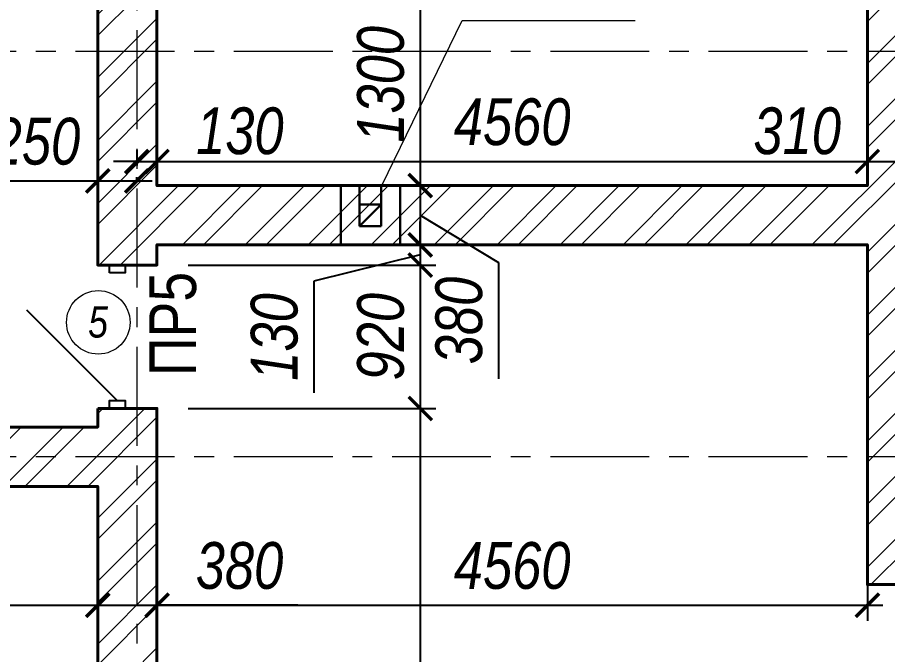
# Model space of a CAD drawing. Header units: millimetres. Extents: x 1582001 to 3303937, y 226471 to 491235.
# Drawn here: x 1807680 to 1813266, y 390638 to 394728 of the extents above; entities that cross this region are included whole.
import ezdxf
from ezdxf.enums import TextEntityAlignment as Align

# ---------------------------------------------------------------- set-up
doc = ezdxf.new("R2010")
doc.units = ezdxf.units.MM
doc.linetypes.add('CENTER', pattern=[50.8, 31.75, -6.35, 6.35, -6.35])
doc.layers.get('Defpoints').update_dxf_attribs({"color": 255, "lineweight": 30})
for name, color, linetype, lineweight in [('Двери', 173, 'Continuous', 25), ('Кирпич', 253, 'Continuous', 9), ('Маркировка', 253, 'Continuous', 18), ('Надписи', 7, 'Continuous', 15), ('Оси', 251, 'CENTER', 9), ('Перегородки', 202, 'Continuous', 30), ('ПЕРЕМЫЧКИ', 36, 'Continuous', 25), ('Размеры', 7, 'Continuous', 18), ('Стены несущие', 7, 'Continuous', 40)]:
    doc.layers.add(name, color=color, linetype=linetype, lineweight=lineweight)
doc.styles.add('style', font='ARIALNI.TTF', dxfattribs={"width": 0.98, "height": 300})
doc.styles.add('STYLE1', font='ARIALNI.TTF', dxfattribs={"height": 300})
doc.styles.add('стиль1', font='ARIALNI.TTF', dxfattribs={"width": 0.98, "height": 300})
doc.dimstyles.new('М100', dxfattribs={"dimtxt": 600, "dimasz": 150, "dimexe": 100, "dimexo": 200, "dimgap": 100, "dimtad": 1, "dimdec": 0, "dimtxsty": 'style', "dimblk": 'ARCHTICK', "dimcen": 150, "dimdle": 100, "dimclrt": 256, "dimadec": 0, "dimazin": 0, "dimtfac": 1, "dimtdec": 0, "dimtmove": 1, "dimatfit": 3, "dimldrblk": 'NONE', "dimfxl": 0, "dimarcsym": 0})

# ---------------------------------------------------------------- blocks, each defined once
blk = doc.blocks.new('*U15')
blk.add_line((0, 50), (-579.8, 629.8))
for points in [[(-50, 870), (-50, 920), (50, 920), (50, 870)], [(-50, 0), (-50, 50), (50, 50), (50, 0)]]:
    blk.add_lwpolyline(points, close=True)
blk = doc.blocks.new('_ArchTick')
at = {"color": 0, "linetype": 'ByBlock', "const_width": 0.15}
blk.add_lwpolyline([(-0.5, -0.5), (0.5, 0.5)], dxfattribs=at)
blk = doc.blocks.new('*D259')
at = {"layer": 'Defpoints', "color": 0, "lineweight": -3, "transparency": 16777216}
for p in [(1805195.7, 393678.1), (1808195.7, 393678.1), (1808195.7, 393678.1)]:
    blk.add_point(p, dxfattribs=at)
at = {"layer": 'Размеры', "color": 0, "lineweight": -2, "transparency": 16777216}
for p, q in [((1805195.7, 393878.1), (1805195.7, 393778.1)), ((1808195.7, 393878.1), (1808195.7, 393778.1)), ((1805095.7, 393678.1), (1808295.7, 393678.1))]:
    blk.add_line(p, q, dxfattribs=at)
at = {"layer": 'Размеры', "color": 0, "lineweight": -2, "transparency": 16777216, "xscale": 150, "yscale": 150, "zscale": 150, "rotation": 180}
blk.add_blockref('_ArchTick', (1805195.7, 393678.1), dxfattribs=at)
at = {"layer": 'Размеры', "color": 0, "lineweight": -2, "transparency": 16777216, "xscale": 150, "yscale": 150, "zscale": 150}
blk.add_blockref('_ArchTick', (1808195.7, 393678.1), dxfattribs=at)
at = {"layer": 'Размеры', "transparency": 16777216, "insert": (1806695.7, 393931.3), "char_height": 300, "attachment_point": 5, "style": 'style'}
blk.add_mtext('3000', dxfattribs=at)
blk = doc.blocks.new('_None')
blk = doc.blocks.new('*D374')
at = {"layer": 'Defpoints', "color": 0, "lineweight": -3, "transparency": 16777216}
for p in [(1808195.7, 393879.7), (1808445.7, 393678.1), (1808445.7, 393678.1)]:
    blk.add_point(p, dxfattribs=at)
at = {"layer": 'Размеры', "color": 0, "lineweight": -2, "transparency": 16777216}
for p, q in [((1808445.7, 393878.1), (1808445.7, 393778.1)), ((1808095.7, 393678.1), (1808545.7, 393678.1)), ((1808195.7, 393679.7), (1808195.7, 393578.1))]:
    blk.add_line(p, q, dxfattribs=at)
at = {"layer": 'Размеры', "color": 0, "lineweight": -2, "transparency": 16777216, "xscale": 150, "yscale": 150, "zscale": 150, "rotation": 180}
blk.add_blockref('_ArchTick', (1808195.7, 393678.1), dxfattribs=at)
at = {"layer": 'Размеры', "color": 0, "lineweight": -2, "transparency": 16777216, "xscale": 150, "yscale": 150, "zscale": 150}
blk.add_blockref('_ArchTick', (1808445.7, 393678.1), dxfattribs=at)
at = {"layer": 'Размеры', "transparency": 16777216, "insert": (1807802.2, 393931.3), "char_height": 300, "attachment_point": 5, "style": 'style'}
blk.add_mtext('250', dxfattribs=at)
blk = doc.blocks.new('*D375')
at = {"layer": 'Defpoints', "color": 0, "lineweight": -3, "transparency": 16777216}
for p in [(1808445.7, 393879.7), (1808575.7, 393879.7), (1808575.7, 393803.1)]:
    blk.add_point(p, dxfattribs=at)
at = {"layer": 'Размеры', "color": 0, "lineweight": -2, "transparency": 16777216}
for p, q in [((1808445.7, 393803.1), (1808295.7, 393803.1)), ((1808445.7, 393803.1), (1808575.7, 393803.1)), ((1808575.7, 393803.1), (1808725.7, 393803.1)), ((1808445.7, 393679.7), (1808445.7, 393703.1)), ((1808575.7, 393679.7), (1808575.7, 393703.1))]:
    blk.add_line(p, q, dxfattribs=at)
at = {"layer": 'Размеры', "color": 0, "lineweight": -2, "transparency": 16777216, "xscale": 150, "yscale": 150, "zscale": 150}
blk.add_blockref('_ArchTick', (1808445.7, 393803.1), dxfattribs=at)
at = {"layer": 'Размеры', "color": 0, "lineweight": -2, "transparency": 16777216, "xscale": 150, "yscale": 150, "zscale": 150, "rotation": 180}
blk.add_blockref('_ArchTick', (1808575.7, 393803.1), dxfattribs=at)
at = {"layer": 'Размеры', "transparency": 16777216, "insert": (1809107.6, 393998), "char_height": 300, "attachment_point": 5, "style": 'style'}
blk.add_mtext('130', dxfattribs=at)
blk = doc.blocks.new('*D376')
at = {"layer": 'Defpoints', "color": 0, "lineweight": -3, "transparency": 16777216}
for p in [(1808575.7, 393879.7), (1813135.7, 393879.7), (1813135.7, 393803.1)]:
    blk.add_point(p, dxfattribs=at)
at = {"layer": 'Размеры', "color": 0, "lineweight": -2, "transparency": 16777216}
for p, q in [((1808475.7, 393803.1), (1813235.7, 393803.1)), ((1808575.7, 393679.7), (1808575.7, 393703.1)), ((1813135.7, 393679.7), (1813135.7, 393703.1))]:
    blk.add_line(p, q, dxfattribs=at)
at = {"layer": 'Размеры', "color": 0, "lineweight": -2, "transparency": 16777216, "xscale": 150, "yscale": 150, "zscale": 150, "rotation": 180}
blk.add_blockref('_ArchTick', (1808575.7, 393803.1), dxfattribs=at)
at = {"layer": 'Размеры', "color": 0, "lineweight": -2, "transparency": 16777216, "xscale": 150, "yscale": 150, "zscale": 150}
blk.add_blockref('_ArchTick', (1813135.7, 393803.1), dxfattribs=at)
at = {"layer": 'Размеры', "transparency": 16777216, "insert": (1810855.7, 394056.2), "char_height": 300, "attachment_point": 5, "style": 'style'}
blk.add_mtext('4560', dxfattribs=at)
blk = doc.blocks.new('*D377')
at = {"layer": 'Defpoints', "color": 0, "lineweight": -3, "transparency": 16777216}
for p in [(1813135.7, 393879.7), (1813445.7, 393879.7), (1813445.7, 393803.1)]:
    blk.add_point(p, dxfattribs=at)
at = {"layer": 'Размеры', "color": 0, "lineweight": -2, "transparency": 16777216}
for p, q in [((1813035.7, 393803.1), (1813545.7, 393803.1)), ((1813135.7, 393679.7), (1813135.7, 393703.1)), ((1813445.7, 393679.7), (1813445.7, 393703.1))]:
    blk.add_line(p, q, dxfattribs=at)
at = {"layer": 'Размеры', "color": 0, "lineweight": -2, "transparency": 16777216, "xscale": 150, "yscale": 150, "zscale": 150, "rotation": 180}
blk.add_blockref('_ArchTick', (1813135.7, 393803.1), dxfattribs=at)
at = {"layer": 'Размеры', "color": 0, "lineweight": -2, "transparency": 16777216, "xscale": 150, "yscale": 150, "zscale": 150}
blk.add_blockref('_ArchTick', (1813445.7, 393803.1), dxfattribs=at)
at = {"layer": 'Размеры', "transparency": 16777216, "insert": (1812685.5, 393998), "char_height": 300, "attachment_point": 5, "style": 'style'}
blk.add_mtext('310', dxfattribs=at)
blk = doc.blocks.new('*D267')
at = {"layer": 'Defpoints', "color": 0, "lineweight": -3, "transparency": 16777216}
for p in [(1805085.7, 391718.1), (1808195.7, 391718.1), (1808195.7, 390955)]:
    blk.add_point(p, dxfattribs=at)
at = {"layer": 'Размеры', "color": 0, "lineweight": -2, "transparency": 16777216}
for p, q in [((1805085.7, 391518.1), (1805085.7, 390855)), ((1808195.7, 391518.1), (1808195.7, 390855)), ((1804985.7, 390955), (1808295.7, 390955))]:
    blk.add_line(p, q, dxfattribs=at)
at = {"layer": 'Размеры', "color": 0, "lineweight": -2, "transparency": 16777216, "xscale": 150, "yscale": 150, "zscale": 150, "rotation": 180}
blk.add_blockref('_ArchTick', (1805085.7, 390955), dxfattribs=at)
at = {"layer": 'Размеры', "color": 0, "lineweight": -2, "transparency": 16777216, "xscale": 150, "yscale": 150, "zscale": 150}
blk.add_blockref('_ArchTick', (1808195.7, 390955), dxfattribs=at)
at = {"layer": 'Размеры', "transparency": 16777216, "insert": (1806640.7, 391208.1), "char_height": 300, "attachment_point": 5, "style": 'style'}
blk.add_mtext('3110', dxfattribs=at)
blk = doc.blocks.new('*D268')
at = {"layer": 'Defpoints', "color": 0, "lineweight": -3, "transparency": 16777216}
for p in [(1808575.7, 391908.1), (1808195.7, 391718.1), (1808575.7, 390955)]:
    blk.add_point(p, dxfattribs=at)
at = {"layer": 'Размеры', "color": 0, "lineweight": -2, "transparency": 16777216}
for p, q in [((1808575.7, 391708.1), (1808575.7, 390855)), ((1808195.7, 391518.1), (1808195.7, 390855)), ((1808095.7, 390955), (1808675.7, 390955)), ((1809478.8, 390955), (1808575.7, 390955))]:
    blk.add_line(p, q, dxfattribs=at)
at = {"layer": 'Размеры', "color": 0, "lineweight": -2, "transparency": 16777216, "xscale": 150, "yscale": 150, "zscale": 150, "rotation": 180}
blk.add_blockref('_ArchTick', (1808195.7, 390955), dxfattribs=at)
at = {"layer": 'Размеры', "color": 0, "lineweight": -2, "transparency": 16777216, "xscale": 150, "yscale": 150, "zscale": 150}
blk.add_blockref('_ArchTick', (1808575.7, 390955), dxfattribs=at)
at = {"layer": 'Размеры', "transparency": 16777216, "insert": (1809105.5, 391208.1), "char_height": 300, "attachment_point": 5, "style": 'style'}
blk.add_mtext('380', dxfattribs=at)
blk = doc.blocks.new('*D269')
at = {"layer": 'Defpoints', "color": 0, "lineweight": -3, "transparency": 16777216}
for p in [(1808575.7, 391908.1), (1813135.7, 391908.1), (1813135.7, 390955)]:
    blk.add_point(p, dxfattribs=at)
at = {"layer": 'Размеры', "color": 0, "lineweight": -2, "transparency": 16777216}
for p, q in [((1808575.7, 391708.1), (1808575.7, 390855)), ((1813135.7, 391708.1), (1813135.7, 390855)), ((1808475.7, 390955), (1813235.7, 390955))]:
    blk.add_line(p, q, dxfattribs=at)
at = {"layer": 'Размеры', "color": 0, "lineweight": -2, "transparency": 16777216, "xscale": 150, "yscale": 150, "zscale": 150, "rotation": 180}
blk.add_blockref('_ArchTick', (1808575.7, 390955), dxfattribs=at)
at = {"layer": 'Размеры', "color": 0, "lineweight": -2, "transparency": 16777216, "xscale": 150, "yscale": 150, "zscale": 150}
blk.add_blockref('_ArchTick', (1813135.7, 390955), dxfattribs=at)
at = {"layer": 'Размеры', "transparency": 16777216, "insert": (1810855.7, 391208.1), "char_height": 300, "attachment_point": 5, "style": 'style'}
blk.add_mtext('4560', dxfattribs=at)
blk = doc.blocks.new('*D310')
at = {"layer": 'Defpoints', "color": 0, "lineweight": -3, "transparency": 16777216}
for p in [(1808575.7, 394948.1), (1808575.7, 393648.1), (1810265.7, 393648.1)]:
    blk.add_point(p, dxfattribs=at)
at = {"layer": 'Размеры', "color": 0, "lineweight": -2, "transparency": 16777216}
for p, q in [((1810265.7, 395048.1), (1810265.7, 393548.1)), ((1808775.7, 394948.1), (1810365.7, 394948.1)), ((1808775.7, 393648.1), (1810365.7, 393648.1))]:
    blk.add_line(p, q, dxfattribs=at)
at = {"layer": 'Размеры', "color": 0, "lineweight": -2, "transparency": 16777216, "xscale": 150, "yscale": 150, "zscale": 150}
for p, rotation in [((1810265.7, 394948.1), 90), ((1810265.7, 393648.1), 270)]:
    blk.add_blockref('_ArchTick', p, dxfattribs=dict(at, rotation=rotation))
at = {"layer": 'Размеры', "transparency": 16777216, "insert": (1810012.5, 394298.1), "char_height": 300, "attachment_point": 5, "rotation": 90, "style": 'style'}
blk.add_mtext('1300', dxfattribs=at)
blk = doc.blocks.new('*D311')
at = {"layer": 'Defpoints', "color": 0, "lineweight": -3, "transparency": 16777216}
for p in [(1808575.7, 393648.1), (1808575.7, 393268.1), (1810265.7, 393268.1)]:
    blk.add_point(p, dxfattribs=at)
at = {"layer": 'Размеры', "color": 0, "lineweight": -2, "transparency": 16777216}
for p, q in [((1810265.7, 393748.1), (1810265.7, 393168.1)), ((1808775.7, 393648.1), (1810365.7, 393648.1)), ((1810265.7, 393458.1), (1810768.2, 393155.8)), ((1808775.7, 393268.1), (1810365.7, 393268.1)), ((1810768.2, 393155.8), (1810768.2, 392409.1))]:
    blk.add_line(p, q, dxfattribs=at)
at = {"layer": 'Размеры', "color": 0, "lineweight": -2, "transparency": 16777216, "xscale": 150, "yscale": 150, "zscale": 150}
for p, rotation in [((1810265.7, 393648.1), 90), ((1810265.7, 393268.1), 270)]:
    blk.add_blockref('_ArchTick', p, dxfattribs=dict(at, rotation=rotation))
at = {"layer": 'Размеры', "transparency": 16777216, "insert": (1810515, 392782.4), "char_height": 300, "attachment_point": 5, "rotation": 90, "style": 'style'}
blk.add_mtext('380', dxfattribs=at)
blk = doc.blocks.new('*D312')
at = {"layer": 'Defpoints', "color": 0, "lineweight": -3, "transparency": 16777216}
for p in [(1808575.7, 393268.1), (1808575.7, 393138.1), (1810265.7, 393138.1)]:
    blk.add_point(p, dxfattribs=at)
at = {"layer": 'Размеры', "color": 0, "lineweight": -2, "transparency": 16777216}
for p, q in [((1810265.7, 393268.1), (1810265.7, 393418.1)), ((1808775.7, 393268.1), (1810365.7, 393268.1)), ((1810265.7, 393268.1), (1810265.7, 393138.1)), ((1810265.7, 393268.1), (1810265.7, 393138.1)), ((1810265.7, 393203.1), (1809583.1, 393034)), ((1808775.7, 393138.1), (1810365.7, 393138.1)), ((1810265.7, 393138.1), (1810265.7, 392988.1)), ((1809583.1, 393034), (1809583.1, 392318.8))]:
    blk.add_line(p, q, dxfattribs=at)
at = {"layer": 'Размеры', "color": 0, "lineweight": -2, "transparency": 16777216, "xscale": 150, "yscale": 150, "zscale": 150}
for p, rotation in [((1810265.7, 393268.1), 270), ((1810265.7, 393138.1), 90)]:
    blk.add_blockref('_ArchTick', p, dxfattribs=dict(at, rotation=rotation))
at = {"layer": 'Размеры', "transparency": 16777216, "insert": (1809329.9, 392676.4), "char_height": 300, "attachment_point": 5, "rotation": 90, "style": 'style'}
blk.add_mtext('130', dxfattribs=at)
blk = doc.blocks.new('*D313')
at = {"layer": 'Defpoints', "color": 0, "lineweight": -3, "transparency": 16777216}
for p in [(1808575.7, 393138.1), (1808575.7, 392218.1), (1810265.7, 392218.1)]:
    blk.add_point(p, dxfattribs=at)
at = {"layer": 'Размеры', "color": 0, "lineweight": -2, "transparency": 16777216}
for p, q in [((1810265.7, 393238.1), (1810265.7, 392118.1)), ((1808775.7, 393138.1), (1810365.7, 393138.1)), ((1808775.7, 392218.1), (1810365.7, 392218.1))]:
    blk.add_line(p, q, dxfattribs=at)
at = {"layer": 'Размеры', "color": 0, "lineweight": -2, "transparency": 16777216, "xscale": 150, "yscale": 150, "zscale": 150}
for p, rotation in [((1810265.7, 393138.1), 90), ((1810265.7, 392218.1), 270)]:
    blk.add_blockref('_ArchTick', p, dxfattribs=dict(at, rotation=rotation))
at = {"layer": 'Размеры', "transparency": 16777216, "insert": (1810012.5, 392678.1), "char_height": 300, "attachment_point": 5, "rotation": 90, "style": 'style'}
blk.add_mtext('920', dxfattribs=at)
blk = doc.blocks.new('*D314')
at = {"layer": 'Defpoints', "color": 0, "lineweight": -3, "transparency": 16777216}
for p in [(1808575.7, 392218.1), (1808575.7, 387578.1), (1810265.7, 387578.1)]:
    blk.add_point(p, dxfattribs=at)
at = {"layer": 'Размеры', "color": 0, "lineweight": -2, "transparency": 16777216}
for p, q in [((1810265.7, 392318.1), (1810265.7, 387478.1)), ((1808775.7, 392218.1), (1810365.7, 392218.1)), ((1808775.7, 387578.1), (1810365.7, 387578.1))]:
    blk.add_line(p, q, dxfattribs=at)
at = {"layer": 'Размеры', "color": 0, "lineweight": -2, "transparency": 16777216, "xscale": 150, "yscale": 150, "zscale": 150}
for p, rotation in [((1810265.7, 392218.1), 90), ((1810265.7, 387578.1), 270)]:
    blk.add_blockref('_ArchTick', p, dxfattribs=dict(at, rotation=rotation))
at = {"layer": 'Размеры', "transparency": 16777216, "insert": (1810012.5, 389898.1), "char_height": 300, "attachment_point": 5, "rotation": 90, "style": 'style'}
blk.add_mtext('4640', dxfattribs=at)

msp = doc.modelspace()

# ---------------------------------------------------------------- hatches: boundary and pattern name
at = {"layer": 'Кирпич'}
h = msp.add_hatch(dxfattribs=at)
h.set_pattern_fill('ANSI32', color=256, scale=30, style=0)
h.set_pattern_definition([(45, (344110.15, 96926.34), (-202.055763, 202.055763), []), (45, (344244.86, 96926.34), (-202.055763, 202.055763), [])])
h.paths.add_polyline_path([(1800655.7, 394708.1), (1800655.7, 394773.1), (1801165.7, 394773.1), (1801165.7, 394198.1), (1798695.7, 394198.1), (1798695.7, 392098.1), (1801825.7, 392098.1), (1801825.7, 391718.1), (1798695.7, 391718.1), (1798695.7, 388328.1), (1799615.7, 388328.1), (1799615.7, 387818.1), (1798185.7, 387818.1), (1798185.7, 394708.1)])
h.paths.add_polyline_path([(1801165.7, 393158.1), (1801045.7, 393158.1), (1801045.7, 394198.1), (1801165.7, 394198.1), (1801165.7, 393398.1), (1805075.7, 393398.1), (1805075.7, 394578.1), (1805195.7, 394578.1), (1805195.7, 393278.1), (1801165.7, 393278.1)])
h.paths.add_polyline_path([(1802745.7, 392098.1), (1804165.7, 392098.1), (1804165.7, 391718.1), (1802745.7, 391718.1)])
h.paths.add_polyline_path([(1803395.7, 391718.1), (1803515.7, 391718.1), (1803515.7, 388328.1), (1803395.7, 388328.1)])
h.paths.add_polyline_path([(1802875.7, 388328.1), (1804295.7, 388328.1), (1804295.7, 387818.1), (1802875.7, 387818.1)])
h.paths.add_polyline_path([(1808195.7, 392218.1), (1808575.7, 392218.1), (1808575.7, 387578.1), (1808065.7, 387578.1), (1808065.7, 387818.1), (1807555.7, 387818.1), (1807555.7, 388328.1), (1808195.7, 388328.1), (1808195.7, 391718.1), (1805085.7, 391718.1), (1805085.7, 392098.1), (1808195.7, 392098.1)])
h.paths.add_polyline_path([(1808575.7, 386528.1), (1808065.7, 386528.1), (1808065.7, 386018.1), (1808575.7, 386018.1)])
h.paths.add_polyline_path([(1808195.7, 394948.1), (1808575.7, 394948.1), (1808575.7, 393648.1), (1813135.7, 393648.1), (1813135.7, 394818.1), (1813645.7, 394818.1), (1813645.7, 391088.1), (1813135.7, 391088.1), (1813135.7, 393268.4), (1808575.7, 393268.4), (1808575.7, 393138.1), (1808195.7, 393138.1)])
h.paths.add_polyline_path([(1813135.7, 388738.1), (1813645.7, 388738.1), (1813645.7, 386018.1), (1813135.7, 386018.1)])
h.paths.add_polyline_path([(1808195.7, 397158.1), (1808575.7, 397158.1), (1808575.7, 395868.1), (1808195.7, 395868.1)])
h.paths.add_polyline_path([(1809755.7, 398208.1), (1809755.7, 397158.1), (1808575.7, 397158.1), (1808575.7, 397038.1), (1810655.7, 397038.1), (1810655.7, 397158.1), (1809875.7, 397158.1), (1809875.7, 398208.1)])
h.paths.add_polyline_path([(1813135.7, 399638.1), (1813645.7, 399638.1), (1813645.7, 397038.1), (1813135.7, 397038.1), (1813135.7, 398208.1), (1809625.7, 398208.1), (1809625.7, 398588.1), (1813135.7, 398588.1)])
h.paths.add_polyline_path([(1812225.7, 397158.1), (1813135.7, 397158.1), (1813135.7, 397038.1), (1812225.7, 397038.1)], flags=17)
h.paths.add_polyline_path([(1803125.7, 396008.1), (1803515.7, 396008.1), (1803515.7, 398208.1), (1803635.7, 398208.1), (1803635.7, 396008.1), (1804025.7, 396008.1), (1804025.7, 395888.1), (1803125.7, 395888.1)], flags=17)
h.paths.add_polyline_path([(1806115.7, 398208.1), (1806235.7, 398208.1), (1806235.7, 395888.1), (1805195.7, 395888.1), (1805195.7, 395498.1), (1805075.7, 395498.1), (1805075.7, 395888.1), (1804945.7, 395888.1), (1804945.7, 396008.1), (1806115.7, 396008.1)])
h.paths.add_polyline_path([(1800655.7, 399878.1), (1801165.7, 399878.1), (1801165.7, 398588.1), (1806115.7, 398588.1), (1806115.7, 398848.1), (1806365.7, 398848.1), (1806365.7, 398588.1), (1806755.7, 398588.1), (1806755.7, 398208.1), (1801165.7, 398208.1), (1801165.7, 395823.1), (1800655.7, 395823.1)])
h.paths.add_polyline_path([(1801165.7, 400928.1), (1800655.7, 400928.1), (1800655.7, 401698.1), (1801685.7, 401698.1), (1801685.7, 401188.1), (1801165.7, 401188.1)])
h.paths.add_polyline_path([(1803390.7, 401188.1), (1803640.7, 401188.1), (1803640.7, 398588.1), (1803390.7, 398588.1)])
h.paths.add_polyline_path([(1804300.7, 401188.1), (1802735.7, 401188.1), (1802735.7, 401698.1), (1804300.7, 401698.1)])
h.paths.add_polyline_path([(1808705.7, 398588.1), (1808705.7, 398208.1), (1807805.7, 398208.1), (1807805.7, 398588.1), (1808195.7, 398588.1), (1808195.7, 399898.1), (1807805.7, 399898.1), (1807805.7, 400408.1), (1808065.7, 400408.1), (1808065.7, 404698.1), (1808575.7, 404698.1), (1808575.7, 398588.1)])
h.paths.add_polyline_path([(1805350.7, 401698.1), (1806625.7, 401698.1), (1806625.7, 400408.1), (1806755.7, 400408.1), (1806755.7, 399898.1), (1806365.7, 399898.1), (1806365.7, 399768.1), (1806115.7, 399768.1), (1806115.7, 401188.1), (1805350.7, 401188.1)])
h.paths.add_polyline_path([(1813645.7, 404698.1), (1813135.7, 404698.1), (1813135.7, 401988.1), (1813645.7, 401988.1)])
h.paths.add_polyline_path([(1802205.7, 396008.1), (1801165.7, 396008.1), (1801165.7, 395888.1), (1802205.7, 395888.1)], flags=17)
h.paths.add_polyline_path([(1801045.7, 392238.1), (1801165.7, 392238.1), (1801165.7, 392098.1), (1801045.7, 392098.1)], flags=17)

# ---------------------------------------------------------------- linework, layer by layer
at = {"layer": 'Маркировка', "color": 5}
msp.add_circle((1808198.7, 392770.5), 203.9, dxfattribs=at)
at = {"layer": 'Надписи'}
msp.add_lwpolyline([(1810018.3, 393648.5), (1810533.8, 394707.2), (1811645.9, 394707.2)], dxfattribs=at)
at = {"layer": 'Оси', "ltscale": 20}
for p, q in [((1808445.7, 407853.6), (1808445.7, 382872.6)), ((1816815.7, 394508.1), (1795015.7, 394508.1)), ((1816815.7, 391908.1), (1795015.7, 391908.1))]:
    msp.add_line(p, q, dxfattribs=at)
at = {"layer": 'Перегородки'}
for p, q in [((1809875.7, 393528.1), (1809875.7, 393648.1)), ((1810015.7, 393528.1), (1810015.7, 393648.1)), ((1810015.7, 393528.1), (1809875.7, 393388.1)), ((1809875.7, 393528.1), (1810015.7, 393528.1)), ((1809875.7, 393388.1), (1809875.7, 393528.1)), ((1810015.7, 393528.1), (1810015.7, 393388.1)), ((1809875.7, 393388.1), (1810015.7, 393388.1))]:
    msp.add_line(p, q, dxfattribs=at)
msp.add_lwpolyline([(1809755.7, 393268.1), (1810135.7, 393268.1), (1810135.7, 393648.1), (1809755.7, 393648.1)], close=True, dxfattribs=at)
at = {"layer": 'Стены несущие'}
for points in [[(1808195.7, 394948.1), (1808575.7, 394948.1), (1808575.7, 393648.1), (1813135.7, 393648.1), (1813135.7, 394818.1), (1813645.7, 394818.1), (1813645.7, 391088.1), (1813135.7, 391088.1), (1813135.7, 393268.4), (1808575.7, 393268.4), (1808575.7, 393138.1), (1808195.7, 393138.1), (1808195.7, 394948.1)], [(1808195.7, 392218.1), (1808575.7, 392218.1), (1808575.7, 387578.1), (1808065.7, 387578.1), (1808065.7, 387818.1), (1807555.7, 387818.1), (1807555.7, 388328.1), (1808195.7, 388328.1), (1808195.7, 391718.1), (1805085.7, 391718.1), (1805085.7, 392098.1), (1808195.7, 392098.1), (1808195.7, 392218.1)]]:
    msp.add_lwpolyline(points, dxfattribs=at)

# ---------------------------------------------------------------- block references
at = {"layer": 'Двери'}
msp.add_blockref('*U15', (1808320.7, 392218.1), dxfattribs=at)

# ---------------------------------------------------------------- texts
at = {"layer": 'Маркировка', "color": 5, "style": 'стиль1'}
msp.add_text('5', height=200, dxfattribs=at).set_placement((1808197.3, 392773.2), align=Align.MIDDLE_CENTER)
at = {"layer": 'ПЕРЕМЫЧКИ', "color": 116, "ltscale": 2, "insert": (1808526.5, 392426.3), "char_height": 300, "width": 928.795, "attachment_point": 1, "rotation": 90, "style": 'STYLE1'}
msp.add_mtext('{\\fArial Narrow|b0|i0|c204|p34;ПР5}', dxfattribs=at)

# ---------------------------------------------------------------- dimensions: what is measured, and where the dimension line sits
at = {"layer": 'Размеры'}
for base, p1, p2, picture, middle in [((1810265.7, 393648.1), (1808575.7, 394948.1), (1808575.7, 393648.1), '*D310', (1810012.5, 394298.1)), ((1810265.7, 392218.1), (1808575.7, 393138.1), (1808575.7, 392218.1), '*D313', (1810012.5, 392678.1)), ((1810265.7, 387578.1), (1808575.7, 392218.1), (1808575.7, 387578.1), '*D314', (1810012.5, 389898.1))]:
    dim = msp.add_linear_dim(base=base, p1=p1, p2=p2, angle=90, dimstyle='М100', override={"dimtxt": 250}, dxfattribs=at)
    dim.commit()
    dim.dimension.update_dxf_attribs({"geometry": picture, "text_midpoint": middle})
for base, p1, p2, picture, middle in [((1813135.7, 393803.1), (1808575.7, 393879.7), (1813135.7, 393879.7), '*D376', (1810855.7, 394056.2)), ((1808195.7, 393678.1), (1805195.7, 393678.1), (1808195.7, 393678.1), '*D259', (1806695.7, 393931.3)), ((1813135.7, 390955), (1808575.7, 391908.1), (1813135.7, 391908.1), '*D269', (1810855.7, 391208.1)), ((1808195.7, 390955), (1805085.7, 391718.1), (1808195.7, 391718.1), '*D267', (1806640.7, 391208.1))]:
    dim = msp.add_linear_dim(base=base, p1=p1, p2=p2, dimstyle='М100', override={"dimtxt": 250}, dxfattribs=at)
    dim.commit()
    dim.dimension.update_dxf_attribs({"geometry": picture, "text_midpoint": middle})
for base, p1, p2, picture, middle in [((1808575.7, 393803.1), (1808445.7, 393879.7), (1808575.7, 393879.7), '*D375', (1809107.6, 393744.8)), ((1813445.7, 393803.1), (1813135.7, 393879.7), (1813445.7, 393879.7), '*D377', (1812685.5, 393744.8)), ((1808445.7, 393678.1), (1808195.7, 393879.7), (1808445.7, 393678.1), '*D374', (1807802.2, 393678.1)), ((1808575.7, 390955), (1808195.7, 391718.1), (1808575.7, 391908.1), '*D268', (1809105.5, 390955))]:
    dim = msp.add_linear_dim(base=base, p1=p1, p2=p2, dimstyle='М100', override={"dimtxt": 250}, dxfattribs=at)
    dim.commit()
    dim.dimension.update_dxf_attribs({"geometry": picture, "text_midpoint": middle, "dimtype": 160})
for base, p1, p2, picture, middle in [((1810265.7, 393268.1), (1808575.7, 393648.1), (1808575.7, 393268.1), '*D311', (1810768.2, 393055.8)), ((1810265.7, 393138.1), (1808575.7, 393268.1), (1808575.7, 393138.1), '*D312', (1809583.1, 392934))]:
    dim = msp.add_linear_dim(base=base, p1=p1, p2=p2, angle=90, dimstyle='М100', override={"dimtxt": 250}, dxfattribs=at)
    dim.commit()
    dim.dimension.update_dxf_attribs({"geometry": picture, "text_midpoint": middle, "dimtype": 160})

doc.saveas('drawing.dxf')
